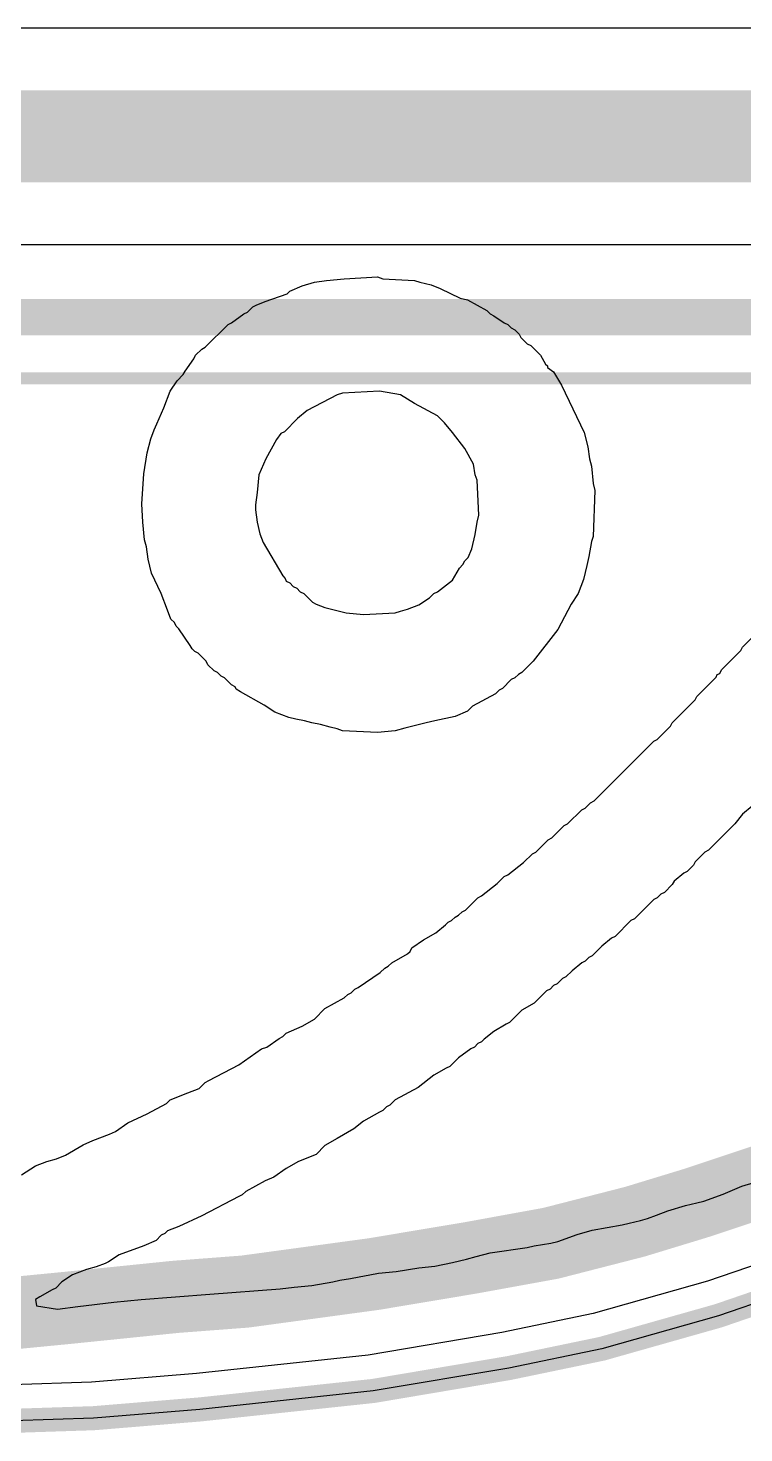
# Model space of a CAD drawing. Header units: inches. Extents: x -21.6 to 21.4, y -24.6 to 14.5.
# Drawn here: x 12.5 to 15.47, y -24.48 to -18.65 of the extents above; entities that cross this region are included whole.
import ezdxf

# ---------------------------------------------------------------- set-up
doc = ezdxf.new("R2010")
doc.units = ezdxf.units.IN
for name, color, linetype in [('Bottom Layer', 5, 'Continuous'), ('Mechanical 4', 56, 'Continuous'), ('Top 3D Body', 56, 'Continuous'), ('Top Courtyard', 56, 'Continuous'), ('Top Layer', 1, 'Continuous'), ('Top Overlay', 2, 'Continuous')]:
    doc.layers.add(name, color=color, linetype=linetype)

# ---------------------------------------------------------------- blocks, each defined once
blk = doc.blocks.new('B__________6X6_59')
at = {"layer": 'Top 3D Body'}
blk.add_lwpolyline([(-3, -3, 0.127, 0.127, 0), (3, -3, 0.127, 0.127, 0)], format="xyseb", dxfattribs=at)
at = {"layer": 'Top Courtyard'}
blk.add_lwpolyline([(-4.254, -3.254, 0.05, 0.05, 0), (4.254, -3.254, 0.05, 0.05, 0)], format="xyseb", dxfattribs=at)
at = {"layer": 'Top Overlay'}
blk.add_lwpolyline([(-2.176, -3, 0.15, 0.15, 0), (2.176, -3, 0.15, 0.15, 0)], format="xyseb", dxfattribs=at)

msp = doc.modelspace()

# ---------------------------------------------------------------- linework, layer by layer
at = {"layer": 'Bottom Layer'}
for p, q in [((15.8367, -23.8302), (15.3644, -23.9924)), ((15.3644, -23.9924), (14.8812, -24.1292)), ((14.8812, -24.1292), (14.4946, -24.2095)), ((14.4946, -24.2095), (13.9329, -24.3043)), ((13.9329, -24.3043), (13.2144, -24.3809)), ((13.2144, -24.3809), (12.7731, -24.4173)), ((12.7731, -24.4173), (12.4376, -24.4283))]:
    msp.add_line(p, q, dxfattribs=at)
at = {"layer": 'Mechanical 4'}
for points in [[(15.3644, -23.9924, 0.1, 0.1, 0), (15.8367, -23.8302, 0.1, 0.1, 0)], [(14.8812, -24.1292, 0.1, 0.1, 0), (15.3644, -23.9924, 0.1, 0.1, 0)], [(14.4946, -24.2095, 0.1, 0.1, 0), (14.8812, -24.1292, 0.1, 0.1, 0)], [(13.9329, -24.3043, 0.1, 0.1, 0), (14.4946, -24.2095, 0.1, 0.1, 0)], [(13.2144, -24.3809, 0.1, 0.1, 0), (13.9329, -24.3043, 0.1, 0.1, 0)], [(12.7731, -24.4173, 0.1, 0.1, 0), (13.2144, -24.3809, 0.1, 0.1, 0)], [(12.4376, -24.4283, 0.1, 0.1, 0), (12.7731, -24.4173, 0.1, 0.1, 0)]]:
    msp.add_lwpolyline(points, format="xyseb", dxfattribs=at)
for points in [[(15.3394, -23.9924, 0.05, 0.05, 1), (15.3894, -23.9924, 0.05, 0.05, 1)], [(15.3394, -23.9924, 0.05, 0.05, 1), (15.3894, -23.9924, 0.05, 0.05, 1)], [(14.8562, -24.1292, 0.05, 0.05, 1), (14.9062, -24.1292, 0.05, 0.05, 1)], [(14.8562, -24.1292, 0.05, 0.05, 1), (14.9062, -24.1292, 0.05, 0.05, 1)], [(14.4696, -24.2095, 0.05, 0.05, 1), (14.5196, -24.2095, 0.05, 0.05, 1)], [(14.4696, -24.2095, 0.05, 0.05, 1), (14.5196, -24.2095, 0.05, 0.05, 1)], [(13.9079, -24.3043, 0.05, 0.05, 1), (13.9579, -24.3043, 0.05, 0.05, 1)], [(13.9079, -24.3043, 0.05, 0.05, 1), (13.9579, -24.3043, 0.05, 0.05, 1)], [(13.1894, -24.3809, 0.05, 0.05, 1), (13.2394, -24.3809, 0.05, 0.05, 1)], [(13.1894, -24.3809, 0.05, 0.05, 1), (13.2394, -24.3809, 0.05, 0.05, 1)], [(12.7481, -24.4173, 0.05, 0.05, 1), (12.7981, -24.4173, 0.05, 0.05, 1)], [(12.7481, -24.4173, 0.05, 0.05, 1), (12.7981, -24.4173, 0.05, 0.05, 1)]]:
    msp.add_lwpolyline(points, format="xyseb", close=True, dxfattribs=at)
at = {"layer": 'Top Layer'}
for p, q in [((15.937, -18.6509), (11.863, -18.6509)), ((11.863, -19.5491), (15.937, -19.5491)), ((15.8367, -23.8302), (15.3644, -23.9924)), ((15.3644, -23.9924), (14.8812, -24.1292)), ((14.8812, -24.1292), (14.4946, -24.2095)), ((14.4946, -24.2095), (13.9329, -24.3043)), ((13.9329, -24.3043), (13.2144, -24.3809)), ((13.2144, -24.3809), (12.7731, -24.4173)), ((12.7731, -24.4173), (12.4376, -24.4283))]:
    msp.add_line(p, q, dxfattribs=at)
msp.add_lwpolyline([(10.65, -19.1, 0.381, 0.381, 0), (17.15, -19.1, 0.381, 0.381, 0)], format="xyseb", dxfattribs=at)
at = {"layer": 'Top Overlay'}
for p, q in [((13.7396, -19.6979), (13.8126, -19.6906)), ((13.8126, -19.6906), (13.9511, -19.6833)), ((13.9511, -19.6833), (13.973, -19.6906)), ((13.973, -19.6906), (14.1043, -19.6979)), ((13.4843, -19.7854), (13.5755, -19.7526)), ((13.5755, -19.7526), (13.5864, -19.7417)), ((13.5864, -19.7417), (13.6375, -19.7198)), ((13.6375, -19.7198), (13.6886, -19.7052)), ((13.6886, -19.7052), (13.7396, -19.6979)), ((14.1043, -19.6979), (14.1262, -19.7052)), ((14.1262, -19.7052), (14.1736, -19.7161)), ((14.1736, -19.7161), (14.2101, -19.7307)), ((14.2101, -19.7307), (14.294, -19.7708)), ((13.4114, -19.8292), (13.4333, -19.8073)), ((13.4333, -19.8073), (13.4478, -19.8)), ((13.4478, -19.8), (13.4843, -19.7854)), ((14.294, -19.7708), (14.3232, -19.7781)), ((14.3232, -19.7781), (14.4034, -19.8219)), ((13.3457, -19.873), (13.3968, -19.8365)), ((13.3968, -19.8365), (13.4114, -19.8292)), ((14.4034, -19.8219), (14.418, -19.8365)), ((14.418, -19.8365), (14.4326, -19.8438)), ((14.4326, -19.8438), (14.4763, -19.873)), ((13.2363, -19.9751), (13.3311, -19.8803)), ((13.3311, -19.8803), (13.3457, -19.873)), ((14.4763, -19.873), (14.4909, -19.8803)), ((14.4909, -19.8803), (14.5055, -19.8949)), ((14.5055, -19.8949), (14.5201, -19.9021)), ((14.5201, -19.9021), (14.5383, -19.9204)), ((14.5383, -19.9204), (14.5456, -19.935)), ((13.1962, -20.0079), (13.2217, -19.9824)), ((13.2217, -19.9824), (13.2363, -19.9751)), ((14.5456, -19.935), (14.5712, -19.9605)), ((14.5712, -19.9605), (14.5858, -19.9678)), ((14.5858, -19.9678), (14.6259, -20.0079)), ((13.1524, -20.0736), (13.1889, -20.0225)), ((13.1889, -20.0225), (13.1962, -20.0079)), ((14.6259, -20.0079), (14.6478, -20.0444)), ((14.6478, -20.0444), (14.6551, -20.0517)), ((13.1196, -20.1137), (13.1451, -20.0882)), ((13.1451, -20.0882), (13.1524, -20.0736)), ((14.6551, -20.0517), (14.6551, -20.059)), ((14.6551, -20.059), (14.6806, -20.0772)), ((14.6806, -20.0772), (14.7134, -20.1319)), ((13.0649, -20.2267), (13.0904, -20.1574)), ((13.0904, -20.1574), (13.1196, -20.1137)), ((13.9584, -20.1574), (13.8053, -20.1647)), ((14.046, -20.172), (13.9584, -20.1574)), ((14.7134, -20.1319), (14.8082, -20.3289)), ((13.7834, -20.172), (13.6594, -20.2377)), ((13.8053, -20.1647), (13.7834, -20.172)), ((14.1043, -20.2085), (14.046, -20.172)), ((14.1992, -20.2596), (14.1043, -20.2085)), ((13.0357, -20.2924), (13.0649, -20.2267)), ((13.6193, -20.2705), (13.5645, -20.3252)), ((13.6594, -20.2377), (13.6193, -20.2705)), ((14.2283, -20.2887), (14.1992, -20.2596)), ((13.0102, -20.3544), (13.0248, -20.3179)), ((13.0248, -20.3179), (13.0357, -20.2924)), ((13.55, -20.3325), (13.5317, -20.358)), ((13.5645, -20.3252), (13.55, -20.3325)), ((14.2612, -20.3289), (14.2283, -20.2887)), ((14.3122, -20.3945), (14.2612, -20.3289)), ((14.8082, -20.3289), (14.8228, -20.3872)), ((12.9956, -20.4127), (13.0102, -20.3544)), ((13.5317, -20.358), (13.488, -20.4383)), ((14.3487, -20.4602), (14.3122, -20.3945)), ((14.8228, -20.3872), (14.8301, -20.4383)), ((12.981, -20.5003), (12.9956, -20.4127)), ((13.488, -20.4383), (13.4588, -20.5039)), ((14.8301, -20.4383), (14.8374, -20.4675)), ((12.9737, -20.6243), (12.981, -20.5003)), ((13.4588, -20.5039), (13.4515, -20.5769)), ((14.356, -20.5039), (14.3487, -20.4602)), ((14.3633, -20.5258), (14.356, -20.5039)), ((14.8374, -20.4675), (14.8447, -20.5404)), ((14.3706, -20.6717), (14.3633, -20.5258)), ((14.8447, -20.5404), (14.852, -20.5696)), ((14.852, -20.5696), (14.8447, -20.7592)), ((12.9774, -20.7009), (12.9737, -20.6243)), ((13.4515, -20.5769), (13.4442, -20.6279)), ((13.4442, -20.6279), (13.4442, -20.6425)), ((13.4442, -20.6425), (13.4442, -20.6498)), ((13.4442, -20.6498), (13.4515, -20.7009)), ((14.3633, -20.7009), (14.3706, -20.6717)), ((12.9846, -20.7738), (12.9774, -20.7009)), ((13.4515, -20.7009), (13.4624, -20.7483)), ((14.356, -20.7519), (14.3633, -20.7009)), ((12.9919, -20.803), (12.9846, -20.7738)), ((12.9992, -20.8541), (12.9919, -20.803)), ((13.4624, -20.7483), (13.477, -20.7848)), ((13.477, -20.7848), (13.5573, -20.9234)), ((14.3414, -20.8103), (14.356, -20.7519)), ((14.8374, -20.7811), (14.8265, -20.8431)), ((14.8447, -20.7592), (14.8374, -20.7811)), ((13.0138, -20.9124), (12.9992, -20.8541)), ((14.3049, -20.8759), (14.3122, -20.8614)), ((14.3122, -20.8614), (14.3268, -20.8468)), ((14.3268, -20.8468), (14.3414, -20.8103)), ((14.8265, -20.8431), (14.8192, -20.8796)), ((13.0539, -20.9963), (13.0138, -20.9124)), ((14.2612, -20.9416), (14.2903, -20.8905)), ((14.2903, -20.8905), (14.3049, -20.8759)), ((14.8192, -20.8796), (14.8046, -20.9379)), ((13.5573, -20.9234), (13.5682, -20.9343)), ((13.5682, -20.9343), (13.5718, -20.9452)), ((13.5718, -20.9452), (13.5864, -20.9525)), ((13.5864, -20.9525), (13.601, -20.9671)), ((13.601, -20.9671), (13.6156, -20.9744)), ((13.6156, -20.9744), (13.6302, -20.989)), ((14.1992, -20.989), (14.2612, -20.9416)), ((14.8046, -20.9379), (14.7827, -20.9963)), ((13.0795, -21.0656), (13.0539, -20.9963)), ((13.6302, -20.989), (13.6448, -20.9963)), ((13.6448, -20.9963), (13.6813, -21.0328)), ((13.6813, -21.0328), (13.6958, -21.0401)), ((14.1226, -21.0437), (14.1663, -21.0145)), ((14.1663, -21.0145), (14.1846, -20.9963)), ((14.1846, -20.9963), (14.1992, -20.989)), ((14.7827, -20.9963), (14.7535, -21.0401)), ((13.0941, -21.1021), (13.0795, -21.0656)), ((13.6958, -21.0401), (13.7323, -21.0546)), ((13.7323, -21.0546), (13.8199, -21.0765)), ((13.8199, -21.0765), (13.8928, -21.0838)), ((13.8928, -21.0838), (14.0241, -21.0765)), ((14.0241, -21.0765), (14.046, -21.0692)), ((14.046, -21.0692), (14.0752, -21.0619)), ((14.0752, -21.0619), (14.1226, -21.0437)), ((14.7535, -21.0401), (14.6988, -21.1458)), ((13.1087, -21.1167), (13.0941, -21.1021)), ((13.1159, -21.1312), (13.1087, -21.1167)), ((13.1269, -21.1422), (13.1159, -21.1312)), ((13.1743, -21.2115), (13.1269, -21.1422)), ((14.6988, -21.1458), (14.5967, -21.2771)), ((15.4647, -21.2188), (15.5304, -21.1531)), ((13.1816, -21.2261), (13.1743, -21.2115)), ((13.1925, -21.237), (13.1816, -21.2261)), ((13.2071, -21.2443), (13.1925, -21.237)), ((13.24, -21.2771), (13.2071, -21.2443)), ((15.3772, -21.3136), (15.4574, -21.2334)), ((15.4574, -21.2334), (15.4647, -21.2188)), ((13.2472, -21.2917), (13.24, -21.2771)), ((13.2728, -21.3172), (13.2472, -21.2917)), ((13.2874, -21.3245), (13.2728, -21.3172)), ((13.302, -21.3391), (13.2874, -21.3245)), ((14.5493, -21.3245), (14.5347, -21.3318)), ((14.5967, -21.2771), (14.5493, -21.3245)), ((15.359, -21.3318), (15.3699, -21.3282)), ((15.3699, -21.3282), (15.3772, -21.3136)), ((13.3165, -21.3464), (13.302, -21.3391)), ((13.3457, -21.3756), (13.3165, -21.3464)), ((13.3603, -21.3829), (13.3457, -21.3756)), ((13.364, -21.3938), (13.3603, -21.3829)), ((14.5055, -21.3537), (14.469, -21.3902)), ((14.5201, -21.3464), (14.5055, -21.3537)), ((14.5347, -21.3318), (14.5201, -21.3464)), ((15.2751, -21.423), (15.3553, -21.3428)), ((15.3553, -21.3428), (15.359, -21.3318)), ((13.3822, -21.4048), (13.364, -21.3938)), ((13.4807, -21.4595), (13.3822, -21.4048)), ((14.4399, -21.4121), (14.345, -21.4631)), ((14.4545, -21.3975), (14.4399, -21.4121)), ((14.469, -21.3902), (14.4545, -21.3975)), ((15.173, -21.5324), (15.2678, -21.4376)), ((15.2678, -21.4376), (15.2751, -21.423)), ((13.5244, -21.4887), (13.4807, -21.4595)), ((13.5828, -21.5105), (13.5244, -21.4887)), ((14.3232, -21.485), (14.2721, -21.5069)), ((14.345, -21.4631), (14.3232, -21.485)), ((13.612, -21.5178), (13.5828, -21.5105)), ((13.6484, -21.5251), (13.612, -21.5178)), ((13.6776, -21.5324), (13.6484, -21.5251)), ((13.7141, -21.5397), (13.6776, -21.5324)), ((13.7542, -21.5507), (13.7141, -21.5397)), ((13.7834, -21.558), (13.7542, -21.5507)), ((13.8053, -21.5653), (13.7834, -21.558)), ((14.0642, -21.5543), (14.0241, -21.5653)), ((14.1517, -21.5324), (14.0642, -21.5543)), ((14.1882, -21.5251), (14.1517, -21.5324)), ((14.2721, -21.5069), (14.1882, -21.5251)), ((15.1109, -21.6017), (15.1657, -21.547)), ((15.1657, -21.547), (15.173, -21.5324)), ((13.9511, -21.5726), (13.8053, -21.5653)), ((14.0241, -21.5653), (13.9511, -21.5726)), ((14.8484, -21.857), (15.0964, -21.609)), ((15.0964, -21.609), (15.1109, -21.6017)), ((14.7389, -21.9519), (14.7973, -21.8935)), ((14.7973, -21.8935), (14.8119, -21.8862)), ((14.8119, -21.8862), (14.8338, -21.8643)), ((14.8338, -21.8643), (14.8484, -21.857)), ((15.5048, -21.8789), (15.4647, -21.9117)), ((14.6733, -22.0102), (14.7244, -21.9592)), ((14.7244, -21.9592), (14.7389, -21.9519)), ((15.4319, -21.9519), (15.3225, -22.0613)), ((15.4647, -21.9117), (15.4319, -21.9519)), ((14.6076, -22.0686), (14.6587, -22.0175)), ((14.6587, -22.0175), (14.6733, -22.0102)), ((14.5566, -22.1123), (14.5931, -22.0759)), ((14.5931, -22.0759), (14.6076, -22.0686)), ((15.3079, -22.0686), (15.2678, -22.1087)), ((15.3225, -22.0613), (15.3079, -22.0686)), ((14.4909, -22.1634), (14.5566, -22.1123)), ((15.2605, -22.1233), (15.235, -22.1488)), ((15.2678, -22.1087), (15.2605, -22.1233)), ((14.3815, -22.2509), (14.4472, -22.1999)), ((14.4472, -22.1999), (14.4763, -22.1707)), ((14.4763, -22.1707), (14.4909, -22.1634)), ((15.1802, -22.1889), (15.173, -22.2035)), ((15.2204, -22.1561), (15.1802, -22.1889)), ((15.235, -22.1488), (15.2204, -22.1561)), ((14.3159, -22.3093), (14.3669, -22.2582)), ((14.3669, -22.2582), (14.3815, -22.2509)), ((15.1109, -22.2582), (15.0964, -22.2655)), ((15.1255, -22.2436), (15.1109, -22.2582)), ((15.1401, -22.2363), (15.1255, -22.2436)), ((15.173, -22.2035), (15.1401, -22.2363)), ((14.2867, -22.3312), (14.3013, -22.3166)), ((14.3013, -22.3166), (14.3159, -22.3093)), ((15.0964, -22.2655), (15.0161, -22.3457)), ((14.1919, -22.4041), (14.232, -22.3713)), ((14.232, -22.3713), (14.2429, -22.3603)), ((14.2429, -22.3603), (14.2575, -22.353)), ((14.2575, -22.353), (14.2721, -22.3385)), ((14.2721, -22.3385), (14.2867, -22.3312)), ((15.0015, -22.353), (14.9359, -22.4187)), ((15.0161, -22.3457), (15.0015, -22.353)), ((14.0934, -22.4661), (14.1408, -22.4333)), ((14.1408, -22.4333), (14.1919, -22.4041)), ((14.9213, -22.426), (14.8812, -22.4588)), ((14.9359, -22.4187), (14.9213, -22.426)), ((14.0095, -22.5281), (14.0752, -22.4916)), ((14.0752, -22.4916), (14.0861, -22.4807)), ((14.0861, -22.4807), (14.0934, -22.4661)), ((14.8812, -22.4588), (14.8411, -22.4989)), ((13.9621, -22.5682), (13.9803, -22.55)), ((13.9803, -22.55), (13.9949, -22.5427)), ((13.9949, -22.5427), (14.0095, -22.5281)), ((14.7973, -22.5281), (14.7572, -22.5609)), ((14.8119, -22.5208), (14.7973, -22.5281)), ((14.8265, -22.5062), (14.8119, -22.5208)), ((14.8411, -22.4989), (14.8265, -22.5062)), ((13.8709, -22.6302), (13.9621, -22.5682)), ((14.7171, -22.5938), (14.6952, -22.6156)), ((14.7316, -22.5865), (14.7171, -22.5938)), ((14.7572, -22.5609), (14.7316, -22.5865)), ((13.8126, -22.674), (13.8271, -22.6594)), ((13.8271, -22.6594), (13.8417, -22.6521)), ((13.8417, -22.6521), (13.8563, -22.6375)), ((13.8563, -22.6375), (13.8709, -22.6302)), ((14.6514, -22.6448), (14.6003, -22.6959)), ((14.666, -22.6375), (14.6514, -22.6448)), ((14.6806, -22.6229), (14.666, -22.6375)), ((14.6952, -22.6156), (14.6806, -22.6229)), ((13.6886, -22.7615), (13.7323, -22.7178)), ((13.7323, -22.7178), (13.8126, -22.674)), ((14.5493, -22.7251), (14.4982, -22.7761)), ((14.6003, -22.6959), (14.5493, -22.7251)), ((13.6375, -22.7907), (13.6886, -22.7615)), ((14.4836, -22.7834), (14.4326, -22.8126)), ((14.4982, -22.7761), (14.4836, -22.7834)), ((13.4916, -22.8782), (13.5427, -22.8418)), ((13.5427, -22.8418), (13.5573, -22.8345)), ((13.5573, -22.8345), (13.5718, -22.8199)), ((13.5718, -22.8199), (13.6375, -22.7907)), ((14.4326, -22.8126), (14.3925, -22.8454)), ((13.3749, -22.9512), (13.4697, -22.8855)), ((13.4697, -22.8855), (13.4916, -22.8782)), ((14.3377, -22.8855), (14.2867, -22.922)), ((14.3523, -22.8782), (14.3377, -22.8855)), ((14.3669, -22.8636), (14.3523, -22.8782)), ((14.3815, -22.8564), (14.3669, -22.8636)), ((14.3925, -22.8454), (14.3815, -22.8564)), ((13.2509, -23.0168), (13.3749, -22.9512)), ((14.2502, -22.9585), (14.2356, -22.9658)), ((14.2867, -22.922), (14.2502, -22.9585)), ((13.2363, -23.0241), (13.2509, -23.0168)), ((14.1846, -22.9949), (14.1189, -23.046)), ((14.2356, -22.9658), (14.1846, -22.9949)), ((13.0904, -23.0971), (13.1634, -23.0679)), ((13.1634, -23.0679), (13.2108, -23.0497)), ((13.2108, -23.0497), (13.2363, -23.0241)), ((14.1189, -23.046), (14.0241, -23.0971)), ((12.9956, -23.1554), (13.0758, -23.1117)), ((13.0758, -23.1117), (13.0904, -23.0971)), ((13.9876, -23.1262), (13.973, -23.1408)), ((14.0022, -23.119), (13.9876, -23.1262)), ((14.0241, -23.0971), (14.0022, -23.119)), ((12.8643, -23.2284), (12.9154, -23.1919)), ((12.9154, -23.1919), (12.9956, -23.1554)), ((13.8928, -23.1846), (13.8527, -23.2174)), ((13.9584, -23.1481), (13.8928, -23.1846)), ((13.973, -23.1408), (13.9584, -23.1481)), ((12.7695, -23.2648), (12.8388, -23.2393)), ((12.8388, -23.2393), (12.8643, -23.2284)), ((13.8527, -23.2174), (13.7834, -23.2575)), ((12.6564, -23.3268), (12.7293, -23.2831)), ((12.7293, -23.2831), (12.7695, -23.2648)), ((13.7323, -23.2867), (13.6958, -23.3232)), ((13.7834, -23.2575), (13.7323, -23.2867)), ((12.5324, -23.3706), (12.5798, -23.3524)), ((12.5798, -23.3524), (12.6199, -23.3414)), ((12.6199, -23.3414), (12.6564, -23.3268)), ((13.6229, -23.3524), (13.5718, -23.3815)), ((13.6958, -23.3232), (13.6229, -23.3524)), ((12.474, -23.4071), (12.5324, -23.3706)), ((13.5208, -23.418), (13.4843, -23.4326)), ((13.5718, -23.3815), (13.5208, -23.418)), ((13.4041, -23.4764), (13.3895, -23.491)), ((13.4843, -23.4326), (13.4041, -23.4764)), ((15.3845, -23.4873), (15.4611, -23.4545)), ((15.4611, -23.4545), (15.5121, -23.4399)), ((13.3749, -23.4983), (13.2217, -23.5785)), ((13.3895, -23.491), (13.3749, -23.4983)), ((15.1547, -23.5566), (15.2277, -23.5347)), ((15.2277, -23.5347), (15.2751, -23.5238)), ((15.2751, -23.5238), (15.3042, -23.5165)), ((15.3042, -23.5165), (15.3845, -23.4873)), ((13.2217, -23.5785), (13.1269, -23.6223)), ((14.9942, -23.6077), (15.0417, -23.5967)), ((15.0417, -23.5967), (15.0708, -23.5894)), ((15.0708, -23.5894), (15.1073, -23.5748)), ((15.1073, -23.5748), (15.1547, -23.5566)), ((13.0539, -23.6587), (13.0321, -23.6806)), ((13.0685, -23.6514), (13.0539, -23.6587)), ((13.0795, -23.6405), (13.0685, -23.6514)), ((13.1269, -23.6223), (13.0795, -23.6405)), ((14.6988, -23.6843), (14.7791, -23.6551)), ((14.7791, -23.6551), (14.8411, -23.6368)), ((14.8411, -23.6368), (14.9651, -23.615)), ((14.9651, -23.615), (14.9942, -23.6077)), ((12.981, -23.7025), (12.8789, -23.739)), ((13.0321, -23.6806), (12.981, -23.7025)), ((14.418, -23.7317), (14.5712, -23.7098)), ((14.5712, -23.7098), (14.6003, -23.7025)), ((14.6003, -23.7025), (14.6696, -23.6916)), ((14.6696, -23.6916), (14.6988, -23.6843)), ((15.7826, -23.6901), (15.3196, -23.8492)), ((12.8205, -23.7754), (12.7841, -23.79)), ((12.8351, -23.7681), (12.8205, -23.7754)), ((12.8789, -23.739), (12.8351, -23.7681)), ((14.1882, -23.7864), (14.2612, -23.7718)), ((14.2612, -23.7718), (14.3195, -23.7572)), ((14.3195, -23.7572), (14.3596, -23.7463)), ((14.3596, -23.7463), (14.418, -23.7317)), ((12.6856, -23.8229), (12.6418, -23.852)), ((12.7439, -23.801), (12.6856, -23.8229)), ((12.7841, -23.79), (12.7439, -23.801)), ((13.8381, -23.8374), (13.8746, -23.8302)), ((13.8746, -23.8302), (13.9183, -23.8229)), ((13.9183, -23.8229), (13.9548, -23.8156)), ((13.9548, -23.8156), (14.0277, -23.8083)), ((14.0277, -23.8083), (14.1226, -23.7937)), ((14.1226, -23.7937), (14.1882, -23.7864)), ((12.6017, -23.8849), (12.5506, -23.914)), ((12.6163, -23.8776), (12.6017, -23.8849)), ((12.6418, -23.852), (12.6163, -23.8776)), ((13.2545, -23.9031), (13.5463, -23.8812)), ((13.5463, -23.8812), (13.6047, -23.8739)), ((13.6047, -23.8739), (13.6776, -23.8666)), ((13.6776, -23.8666), (13.7651, -23.852)), ((13.7651, -23.852), (13.7943, -23.8447)), ((13.7943, -23.8447), (13.8381, -23.8374)), ((15.3196, -23.8492), (14.8455, -23.9834)), ((12.5506, -23.914), (12.5324, -23.925)), ((12.5324, -23.925), (12.536, -23.9505)), ((12.536, -23.9505), (12.6236, -23.9651)), ((12.7075, -23.9542), (12.857, -23.9359)), ((12.857, -23.9359), (12.9701, -23.925)), ((12.9701, -23.925), (13.2545, -23.9031)), ((12.6236, -23.9651), (12.7075, -23.9542)), ((14.8455, -23.9834), (14.4668, -24.062)), ((14.4668, -24.062), (13.9124, -24.1556)), ((13.9124, -24.1556), (13.2003, -24.2315)), ((13.2003, -24.2315), (12.7645, -24.2675)), ((12.7645, -24.2675), (12.4347, -24.2783))]:
    msp.add_line(p, q, dxfattribs=at)
for points in [[(15.2751, -23.5238, 0.3, 0.3, 0), (15.6252, -23.4071, 0.3, 0.3, 0)], [(15.0179, -23.6022, 0.3, 0.3, 0), (15.2751, -23.5238, 0.3, 0.3, 0)], [(14.6696, -23.6916, 0.3, 0.3, 0), (15.0179, -23.6022, 0.3, 0.3, 0)], [(14.3396, -23.7517, 0.3, 0.3, 0), (14.6696, -23.6916, 0.3, 0.3, 0)], [(13.9366, -23.8192, 0.3, 0.3, 0), (14.3396, -23.7517, 0.3, 0.3, 0)], [(13.4004, -23.8921, 0.3, 0.3, 0), (13.9366, -23.8192, 0.3, 0.3, 0)], [(12.6655, -23.9596, 0.3, 0.3, 0), (13.1123, -23.914, 0.3, 0.3, 0)], [(13.1123, -23.914, 0.3, 0.3, 0), (13.4004, -23.8921, 0.3, 0.3, 0)], [(12.25, -24, 0.3, 0.3, 0), (12.6655, -23.9596, 0.3, 0.3, 0)]]:
    msp.add_lwpolyline(points, format="xyseb", dxfattribs=at)
for points in [[(15.2001, -23.5238, 0.15, 0.15, 1), (15.3501, -23.5238, 0.15, 0.15, 1)], [(15.2001, -23.5238, 0.15, 0.15, 1), (15.3501, -23.5238, 0.15, 0.15, 1)], [(14.9429, -23.6022, 0.15, 0.15, 1), (15.0929, -23.6022, 0.15, 0.15, 1)], [(14.9429, -23.6022, 0.15, 0.15, 1), (15.0929, -23.6022, 0.15, 0.15, 1)], [(14.5946, -23.6916, 0.15, 0.15, 1), (14.7446, -23.6916, 0.15, 0.15, 1)], [(14.5946, -23.6916, 0.15, 0.15, 1), (14.7446, -23.6916, 0.15, 0.15, 1)], [(14.2646, -23.7517, 0.15, 0.15, 1), (14.4146, -23.7517, 0.15, 0.15, 1)], [(14.2646, -23.7517, 0.15, 0.15, 1), (14.4146, -23.7517, 0.15, 0.15, 1)], [(13.8616, -23.8192, 0.15, 0.15, 1), (14.0116, -23.8192, 0.15, 0.15, 1)], [(13.8616, -23.8192, 0.15, 0.15, 1), (14.0116, -23.8192, 0.15, 0.15, 1)], [(13.0373, -23.914, 0.15, 0.15, 1), (13.1873, -23.914, 0.15, 0.15, 1)], [(13.0373, -23.914, 0.15, 0.15, 1), (13.1873, -23.914, 0.15, 0.15, 1)], [(13.3254, -23.8921, 0.15, 0.15, 1), (13.4754, -23.8921, 0.15, 0.15, 1)], [(13.3254, -23.8921, 0.15, 0.15, 1), (13.4754, -23.8921, 0.15, 0.15, 1)], [(12.5905, -23.9596, 0.15, 0.15, 1), (12.7405, -23.9596, 0.15, 0.15, 1)], [(12.5905, -23.9596, 0.15, 0.15, 1), (12.7405, -23.9596, 0.15, 0.15, 1)]]:
    msp.add_lwpolyline(points, format="xyseb", close=True, dxfattribs=at)

# ---------------------------------------------------------------- block references
msp.add_blockref('B__________6X6_59', (13.9, -16.85))

doc.saveas('drawing.dxf')
